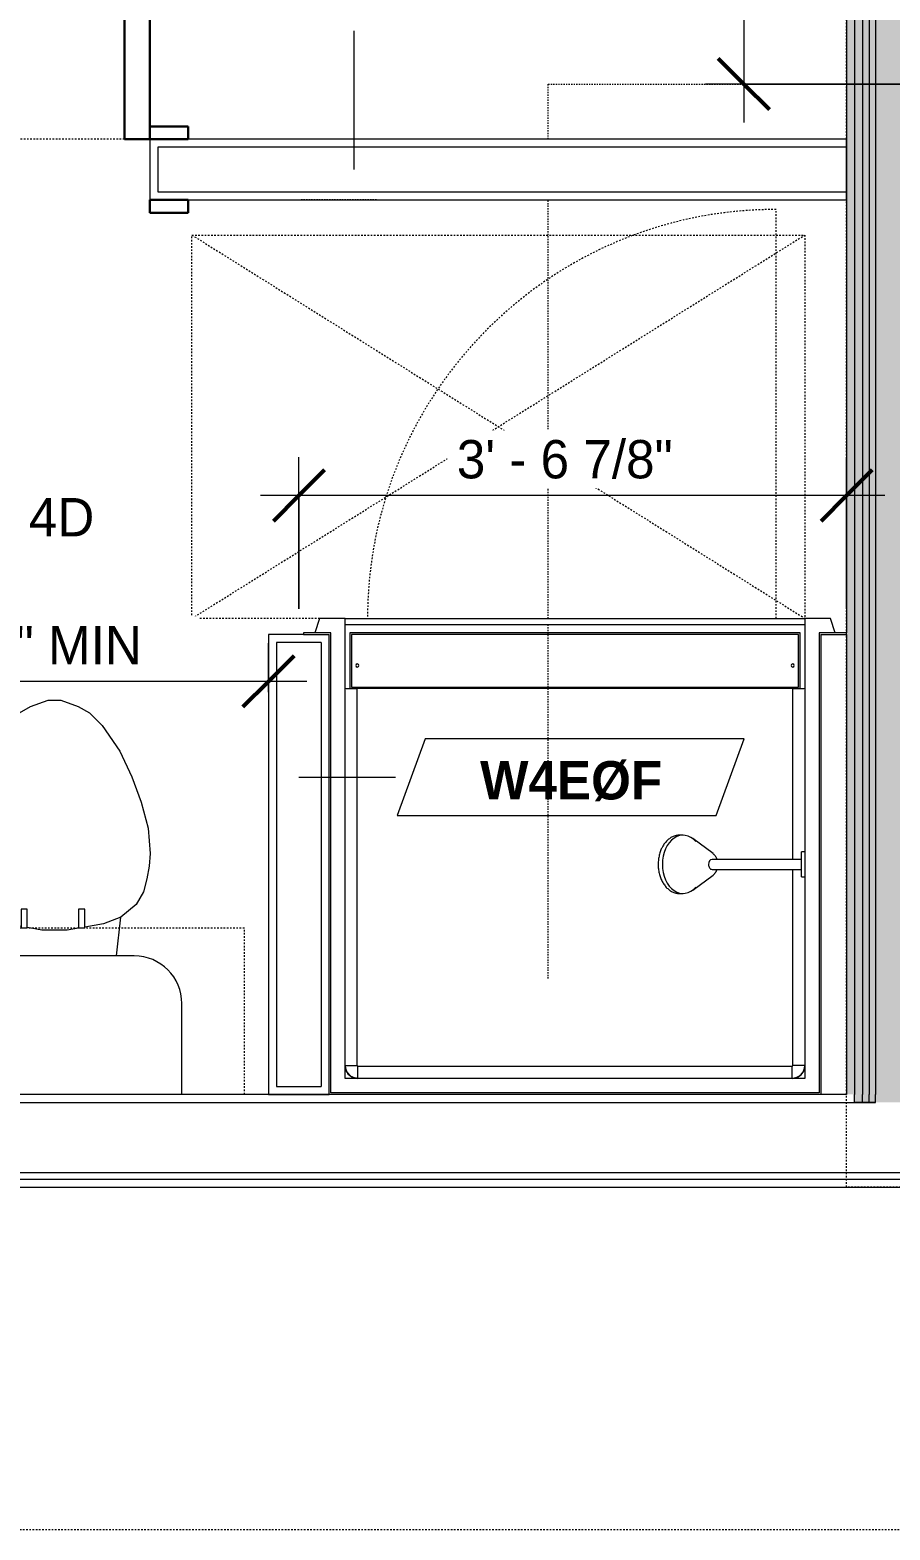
# Model space of a CAD drawing. Header units: inches. Extents: x -4010 to -1814, y 9846 to 12241.
# Drawn here: x -2581.5 to -2514.2, y 10424.1 to 10541.5 of the extents above; entities that cross this region are included whole.
import ezdxf

# ---------------------------------------------------------------- set-up
doc = ezdxf.new("R2010")
doc.units = ezdxf.units.IN
doc.header["$MEASUREMENT"] = 0
for name, pattern in [('Dash', [0.25, 0.125, -0.125]), ('Dash 3_32_', [0.1875, 0.09375, -0.09375]), ('Dash_2_', [0.25, 0.125, -0.125])]:
    doc.linetypes.add(name, pattern=pattern)
for name, color, linetype, lineweight in [('0-1', 7, 'Continuous', 5), ('A-ANNO-DIMS', 211, 'Continuous', 9), ('A-ANNO-DIMS-32', 211, 'Continuous', 9), ('A-DETL-1', 90, 'Dash 3_32_', 18), ('A-DOOR-3', 31, 'Continuous', 9), ('A-DOOR-4', 31, 'Continuous', 30), ('A-DOOR-FRAM-3', 31, 'Continuous', 30), ('A-GENM', 5, 'Continuous', 9), ('A-GENM-HDLN', 13, 'Dash', 9), ('A-WALL', 113, 'Continuous', 18), ('A-WALL-2', 250, 'Continuous', 18), ('A-WALL-3', 113, 'Continuous', 9), ('A-WALL-IDEN', 211, 'Continuous', 9), ('G-ANNO-SYMB-3', 111, 'Continuous', 9), ('G-ANNO-SYMB-4', 111, 'Dash_2_', 9), ('I-FURN', 30, 'Continuous', 9), ('I-FURN-HDLN', 30, 'Dash', 9), ('I-WALL-2', 241, 'Continuous', 5), ('I-WALL-3', 7, 'Continuous', 9), ('I-WALL-4', 2, 'Continuous', 9), ('P-SANR-FIXT', 6, 'Continuous', 9), ('P-SANR-FIXT-HDLN', 131, 'Dash', 9), ('Q-CASE', 31, 'Continuous', 9), ('Q-CASE-3', 31, 'Dash', 9)]:
    doc.layers.add(name, color=color, linetype=linetype, lineweight=lineweight)
doc.styles.add('Century Gothic', font='ufonts.com_century-gothic.ttf', dxfattribs={"height": 3})
doc.styles.add('Century Gothic_B_1', font='GOTHICB.TTF', dxfattribs={"height": 3})
doc.dimstyles.new('OD_1__HACK_2', dxfattribs={"dimscale": 12, "dimtxt": 3.132505, "dimasz": 0.333333, "dimexe": 0.25, "dimexo": 0.166667, "dimgap": 0.041667, "dimtad": 1, "dimdec": 4, "dimrnd": 0.0625, "dimzin": 3, "dimdsep": 46, "dimlunit": 4, "dimtxsty": 'Century Gothic', "dimblk1": 'OBLIQUE', "dimblk2": 'OBLIQUE', "dimsah": 1, "dimcen": 0.09, "dimdle": 0.25, "dimazin": 0, "dimtfac": 1, "dimtdec": 4, "dimtix": 1, "dimtmove": 0, "dimatfit": 3, "dimfxl": 1, "dimtvp": 1, "dimtfill": 1, "dimfrac": 2, "dimtolj": 1, "dimtzin": 0, "dimarcsym": 2})
doc.dimstyles.new('OD_1__HACK_2_1', dxfattribs={"dimscale": 12, "dimtxt": 3.132505, "dimasz": 0.333333, "dimexe": 0.25, "dimexo": 0.166667, "dimgap": 0.041667, "dimtad": 1, "dimdec": 4, "dimrnd": 0.0625, "dimzin": 3, "dimdsep": 46, "dimlunit": 4, "dimtxsty": 'Century Gothic', "dimblk1": 'OBLIQUE', "dimblk2": 'OBLIQUE', "dimsah": 1, "dimcen": 0.09, "dimdle": 0.25, "dimazin": 0, "dimtfac": 1, "dimtdec": 4, "dimtix": 1, "dimtmove": 0, "dimatfit": 3, "dimfxl": 1, "dimtvp": 1, "dimtfill": 1, "dimfrac": 2, "dimtolj": 1, "dimtzin": 0, "dimarcsym": 2})

# ---------------------------------------------------------------- blocks, each defined once
blk = doc.blocks.new('CTR - 1st Phase - Common Walls_rvt-1-UNIT PLANS - 1ST FLOOR')
at = {"layer": 'I-WALL-2'}
for points in [[(-2517.56, 10458.16), (-2516.94, 10458.16), (-2516.94, 10814.49), (-2517.56, 10814.49), (-2517.56, 10463.59)], [(-2516.94, 10457.54), (-2516.31, 10457.54), (-2516.31, 10814.49), (-2516.94, 10814.49), (-2516.94, 10458.16)], [(-2516.31, 10457.54), (-2515.81, 10457.54), (-2515.81, 10814.49), (-2516.31, 10814.49), (-2516.31, 10458.16)], [(-2515.81, 10457.54), (-2515.31, 10457.54), (-2515.31, 10814.49), (-2515.81, 10814.49), (-2515.81, 10458.16)], [(-2509.81, 10457.54), (-2509.81, 10814.49), (-2515.31, 10814.49), (-2515.31, 10457.54)]]:
    blk.add_hatch(color=256, dxfattribs=at).paths.add_polyline_path(points, flags=0)
at = {"layer": 'A-WALL-2'}
for p, q in [((-2516.94, 10814.49), (-2516.94, 10458.16)), ((-2516.31, 10814.49), (-2516.31, 10458.16)), ((-2515.81, 10814.49), (-2515.81, 10458.16)), ((-2515.31, 10814.49), (-2515.31, 10458.16)), ((-2516.94, 10457.54), (-2516.94, 10458.16)), ((-2516.31, 10457.54), (-2516.31, 10458.16)), ((-2515.81, 10457.54), (-2515.81, 10458.16)), ((-2515.31, 10457.54), (-2515.31, 10458.16)), ((-2644.75, 10457.54), (-2516.94, 10457.54)), ((-2516.31, 10457.54), (-2516.94, 10457.54)), ((-2516.94, 10457.54), (-2516.31, 10457.54)), ((-2515.81, 10457.54), (-2516.31, 10457.54)), ((-2516.31, 10457.54), (-2515.81, 10457.54)), ((-2515.31, 10457.54), (-2515.81, 10457.54)), ((-2515.81, 10457.54), (-2515.31, 10457.54)), ((-2644.75, 10452.04), (-2509.93, 10452.04)), ((-2644.75, 10451.54), (-2510.43, 10451.54))]:
    blk.add_line(p, q, dxfattribs=at)
at = {"layer": 'I-WALL-3'}
for p, q in [((-2517.56, 10814.49), (-2517.56, 10494.29)), ((-2517.56, 10494.16), (-2517.56, 10458.16)), ((-2558.09, 10458.16), (-2644.75, 10458.16)), ((-2517.56, 10458.16), (-2519.59, 10458.16)), ((-2644.75, 10450.91), (-2511.06, 10450.91))]:
    blk.add_line(p, q, dxfattribs=at)
blk = doc.blocks.new('SWING - SINGLE - FLUSH - 2-10 x 6-8 - PRIVACY-3199407-UNIT PLANS - 1ST FLOOR')
at = {"layer": 'A-DOOR-3'}
blk.add_arc((17, 2.37), 34.07, 93.3657, 180, dxfattribs=at)
at = {"layer": 'A-DOOR-4'}
for p, q in [((15, 2.37), (15, 36.38)), ((17, 36.38), (15, 36.38)), ((17, 2.37), (17, 36.38)), ((17, 2.37), (15, 2.37))]:
    blk.add_line(p, q, dxfattribs=at)
at = {"layer": 'A-DOOR-FRAM-3'}
for p, q in [((-17, 3.37), (-20, 3.37)), ((-20, 3.37), (-20, 2.37)), ((-20, 2.37), (-17, 2.37)), ((-17, 2.37), (-17, 3.37)), ((20, 3.37), (17, 3.37)), ((17, 3.37), (17, 2.37)), ((17, 2.37), (20, 2.37)), ((20, 2.37), (20, 3.37)), ((-17, -2.38), (-20, -2.38)), ((-20, -2.38), (-20, -3.38)), ((-20, -3.38), (-17, -3.38)), ((-17, -3.38), (-17, -2.38)), ((20, -2.38), (17, -2.38)), ((17, -2.38), (17, -3.38)), ((17, -3.38), (20, -3.38)), ((20, -3.38), (20, -2.38))]:
    blk.add_line(p, q, dxfattribs=at)
blk = doc.blocks.new('Bed-Standard - Queen 60_ x 79_-V75-UNIT PLANS - 1ST FLOOR')
at = {"layer": 'I-FURN'}
for p, q in [((-19.31, 41.3), (40.69, 41.3)), ((-19.31, -37.2), (-19.31, 41.3)), ((40.69, 41.3), (40.69, -37.2)), ((40.69, -23.7), (-19.31, -17.13)), ((-16.31, -23.7), (37.69, -23.7)), ((-16.31, -35.7), (-16.31, -23.7)), ((37.69, -35.7), (37.69, -23.7)), ((-16.31, -35.7), (37.69, -35.7))]:
    blk.add_line(p, q, dxfattribs=at)
at = {"layer": 'I-FURN-HDLN'}
for p, q in [((-55.31, 77.3), (-7.94, 77.3)), ((-5.44, 77.3), (55.06, 77.3)), ((57.56, 77.3), (58.94, 77.3)), ((58.69, 77.3), (58.69, -37.2)), ((63.69, 77.3), (64.69, 77.3)), ((64.69, 77.3), (64.69, 75.61)), ((64.69, 68.86), (64.69, -13.39)), ((-55.31, 17.36), (-55.31, 51.36))]:
    blk.add_line(p, q, dxfattribs=at)
blk = doc.blocks.new('Toilet-Domestic-3D - Toilet-Domestic-3D-3234795-UNIT PLANS - 1ST FLOOR')
at = {"layer": 'P-SANR-FIXT'}
for p, q in [((-1.87, 11.5), (-0.5, 12)), ((-0.5, 12), (0.5, 12)), ((0.5, 12), (1.87, 11.5)), ((-3.74, 10), (-2.74, 11)), ((-2.74, 11), (-1.87, 11.5)), ((1.87, 11.5), (2.74, 11)), ((2.74, 11), (3.74, 10)), ((-5.13, 8), (-3.74, 10)), ((3.74, 10), (5.13, 8)), ((-6.06, 6), (-5.13, 8)), ((5.13, 8), (6.06, 6)), ((-6.79, 4), (-6.06, 6)), ((6.06, 6), (6.79, 4)), ((-7.33, 1.99), (-6.79, 4)), ((6.79, 4), (7.33, 1.99)), ((-7.5, 0), (-7.33, 1.99)), ((7.33, 1.99), (7.5, 0)), ((-7.41, -1), (-7.5, 0)), ((-7.24, -2), (-7.41, -1)), ((7.41, -1), (7.24, -2)), ((7.5, 0), (7.41, -1)), ((-6.97, -3), (-7.24, -2)), ((7.24, -2), (6.97, -3)), ((-6.4, -4), (-6.97, -3)), ((6.97, -3), (6.4, -4)), ((-5.21, -5), (-6.4, -4)), ((6.4, -4), (5.21, -5)), ((-3.84, -5.5), (-5.21, -5)), ((-4.86, -8.02), (-5.21, -5)), ((-2.61, -5.72), (-3.84, -5.5)), ((-1, -6), (-2.12, -5.8)), ((1.89, -5.84), (1, -6)), ((3.84, -5.5), (2.38, -5.76)), ((5.21, -5), (3.84, -5.5)), ((4.86, -8.02), (5.21, -5)), ((1, -6), (-1, -6)), ((6.25, -8.02), (-6.25, -8.02)), ((-9.98, -11.75), (-9.98, -18.86)), ((9.98, -18.86), (9.98, -11.75))]:
    blk.add_line(p, q, dxfattribs=at)
for centre, start, end in [((-6.25, -11.75), 90, 180), ((6.25, -11.75), 0, 90)]:
    blk.add_arc(centre, 3.73, start, end, dxfattribs=at)
blk = doc.blocks.new('ADA Clearances - 30_x48_-1721104-UNIT PLANS - 1ST FLOOR')
at = {"layer": 'A-GENM-HDLN'}
for p, q in [((15, 24), (-15, -24)), ((-15, 24), (15, -24)), ((-15, 14), (-15, 24)), ((-15, 24), (15, 24)), ((15, 24), (15, -24)), ((15, -24), (-15, -24))]:
    blk.add_line(p, q, dxfattribs=at)
blk = doc.blocks.new('300 Series Wall Hung Cabinet_326 - 30_-2909952-UNIT PLANS - 1ST FLOOR')
at = {"layer": 'Q-CASE'}
for p, q in [((-2.5, -13.19), (-2.01, -13.19)), ((-2.5, -13.19), (-2.5, -14.69)), ((-2.01, -14.69), (-2.01, -13.19)), ((2, -13.19), (2.49, -13.19)), ((2, -13.19), (2, -14.69)), ((2.49, -14.69), (2.49, -13.19)), ((-2.5, -14.69), (-2.01, -14.69)), ((2, -14.69), (2.49, -14.69))]:
    blk.add_line(p, q, dxfattribs=at)
at = {"layer": 'Q-CASE-3'}
for p, q in [((15, -0.19), (-15, -0.19)), ((-15, -0.19), (-15, -13.19)), ((15, -13.19), (15, -0.19)), ((-15, -13.19), (15, -13.19))]:
    blk.add_line(p, q, dxfattribs=at)
blk = doc.blocks.new('4LBS24238A75FTB_V2 - 4LBS24238A75FTB_V2-V85-UNIT PLANS - 1ST FLOOR')
at = {"layer": 'P-SANR-FIXT'}
for p, q in [((-0.75, 37.75), (-1.13, 36.62)), ((1.25, 37.75), (-0.75, 37.75)), ((1.25, 37.75), (37.25, 37.75)), ((1.25, 37.25), (1.25, 37.75)), ((1.25, 1.75), (1.25, 37.75)), ((37.25, 37.75), (37.25, 37.25)), ((39.25, 37.75), (37.25, 37.75)), ((37.25, 37.75), (37.25, 19.48)), ((39.63, 36.62), (39.25, 37.75)), ((0.12, 36.62), (-2.02, 36.62)), ((-2.02, 36.62), (-2.02, 36.5)), ((-2.02, 36.5), (0, 36.5)), ((0, 0.5), (0, 36.5)), ((0.12, 0.63), (0.12, 36.62)), ((37.25, 37.25), (1.25, 37.25)), ((1.62, 36.62), (1.62, 32.27)), ((36.88, 36.62), (1.62, 36.62)), ((36.75, 36.5), (1.75, 36.5)), ((1.75, 36.5), (1.75, 32.38)), ((36.75, 32.38), (36.75, 36.5)), ((36.88, 32.27), (36.88, 36.62)), ((40.52, 36.62), (38.38, 36.62)), ((38.38, 36.62), (38.38, 0.63)), ((38.5, 36.5), (38.5, 0.5)), ((38.5, 36.5), (40.52, 36.5)), ((40.52, 36.5), (40.52, 36.62)), ((1.75, 32.38), (36.75, 32.38)), ((2.2, 2.75), (2.2, 32.27)), ((36.3, 32.27), (2.2, 32.27)), ((36.3, 18.89), (36.3, 32.27)), ((36.3, 2.75), (36.3, 18.11)), ((37.25, 17.52), (37.25, 1.75)), ((1.28, 2.51), (1.3, 2.43)), ((2.25, 2.7), (36.25, 2.7)), ((37.2, 2.43), (37.22, 2.51)), ((37.25, 1.75), (1.25, 1.75)), ((1.37, 2.28), (1.38, 2.26)), ((1.4, 2.23), (1.42, 2.2)), ((1.51, 2.08), (1.58, 2.01)), ((1.7, 1.92), (1.73, 1.9)), ((1.93, 1.8), (2.01, 1.78)), ((2.25, 1.75), (2.25, 1.77)), ((2.25, 1.77), (36.25, 1.77)), ((36.25, 1.75), (36.25, 1.77)), ((36.49, 1.78), (36.57, 1.8)), ((36.77, 1.9), (36.8, 1.92)), ((36.92, 2.01), (36.99, 2.08)), ((37.08, 2.2), (37.1, 2.23)), ((37.12, 2.26), (37.13, 2.28)), ((38.5, 0.5), (0, 0.5)), ((38.38, 0.63), (0.12, 0.63))]:
    blk.add_line(p, q, dxfattribs=at)
for centre, radius, start, end in [((2.2, 34.06), 0.125, 0, 180), ((2.2, 34.06), 0.125, 180, 0), ((36.3, 34.06), 0.125, 0, 180), ((36.3, 34.06), 0.125, 180, 0), ((2.25, 2.75), 1, 180, 270), ((36.25, 2.75), 1, 270, 0)]:
    blk.add_arc(centre, radius, start, end, dxfattribs=at)
for centre, major_axis, start_param, end_param in [((2.2, 32.28), (-0.95, 0), 0, 1.570796), ((36.3, 32.28), (0.95, 0), 4.712389, 6.283185)]:
    blk.add_ellipse(centre, major_axis=major_axis, ratio=0.019505, start_param=start_param, end_param=end_param, dxfattribs=at)
for points, knots in [([(1.25, 2.77), (1.25, 2.77), (1.27, 2.76), (1.4, 2.76), (1.64, 2.75), (1.95, 2.75), (2.12, 2.75), (2.2, 2.75)], [-1, -1, -1, -1, -0.833333, -0.666667, -0.333333, -0.166667, 0, 0, 0, 0]), ([(1.25, 2.77), (1.25, 2.7), (1.26, 2.57), (1.34, 2.32), (1.52, 2.04), (1.8, 1.86), (2.05, 1.78), (2.18, 1.77), (2.25, 1.77)], [-1, -1, -1, -1, -0.875, -0.75, -0.5, -0.25, -0.125, 0, 0, 0, 0]), ([(2.2, 2.75), (2.2, 2.74), (2.2, 2.74), (2.2, 2.73), (2.21, 2.72), (2.21, 2.72), (2.22, 2.71), (2.23, 2.71), (2.24, 2.7), (2.24, 2.7), (2.25, 2.7), (2.25, 2.7)], [-1, -1, -1, -1, -0.833333, -0.75, -0.666667, -0.583333, -0.416667, -0.291667, -0.208333, -0.083333, 0, 0, 0, 0]), ([(36.25, 1.77), (36.32, 1.77), (36.45, 1.78), (36.7, 1.86), (36.98, 2.04), (37.16, 2.32), (37.24, 2.57), (37.25, 2.7), (37.25, 2.77)], [-1, -1, -1, -1, -0.875, -0.75, -0.5, -0.25, -0.125, 0, 0, 0, 0]), ([(36.25, 2.7), (36.26, 2.7), (36.26, 2.7), (36.27, 2.7), (36.28, 2.71), (36.28, 2.71), (36.29, 2.72), (36.29, 2.73), (36.3, 2.74), (36.3, 2.74), (36.3, 2.75), (36.3, 2.75)], [-1, -1, -1, -1, -0.833333, -0.75, -0.666667, -0.583333, -0.416667, -0.291667, -0.208333, -0.083333, 0, 0, 0, 0]), ([(36.25, 1.8), (36.25, 1.82), (36.25, 1.91), (36.25, 2.14), (36.25, 2.45), (36.25, 2.62), (36.25, 2.7)], [-0.8333333, -0.8333333, -0.8333333, -0.8333333, -0.6666667, -0.3333333, -0.1666667, 0, 0, 0, 0]), ([(37.19, 2.42), (37.18, 2.38), (37.16, 2.33), (37.13, 2.27), (37.12, 2.25)], [0.2174647, 0.2174647, 0.2174647, 0.2174647, 0.2857143, 0.3333068, 0.3333068, 0.3333068, 0.3333068]), ([(1.59, 2), (1.54, 2.04), (1.47, 2.12), (1.41, 2.21), (1.38, 2.25)], [0.4611793, 0.4611793, 0.4611793, 0.4611793, 0.5714286, 0.6665731, 0.6665731, 0.6665731, 0.6665731]), ([(2.25, 1.75), (2.17, 1.75), (2.03, 1.77), (1.86, 1.82), (1.77, 1.87), (1.75, 1.88)], [0, 0, 0, 0, 0.1428571, 0.2857143, 0.3333068, 0.3333068, 0.3333068, 0.3333068]), ([(36.75, 1.88), (36.7, 1.85), (36.59, 1.8), (36.42, 1.76), (36.31, 1.75), (36.25, 1.75)], [0.6666667, 0.6666667, 0.6666667, 0.6666667, 0.7857143, 0.8928571, 1, 1, 1, 1]), ([(37.01, 2.1), (36.97, 2.05), (36.89, 1.97), (36.79, 1.91), (36.75, 1.88)], [0.4475924, 0.4475924, 0.4475924, 0.4475924, 0.5714286, 0.6665731, 0.6665731, 0.6665731, 0.6665731])]:
    blk.add_open_spline(points, degree=3, knots=knots, dxfattribs=at)
for points in [[(1.25, 2.71), (1.25, 2.72), (1.25, 2.74), (1.25, 2.75)], [(2.25, 1.8), (2.25, 1.82), (2.25, 1.88), (2.25, 2.03), (2.25, 2.22), (2.25, 2.45), (2.25, 2.62), (2.25, 2.7)], [(37.25, 2.77), (37.25, 2.77), (37.23, 2.76), (37.13, 2.76), (36.98, 2.76), (36.78, 2.75), (36.55, 2.75), (36.38, 2.75), (36.3, 2.75)], [(37.25, 2.75), (37.25, 2.72), (37.25, 2.7), (37.25, 2.67)], [(1.38, 2.25), (1.37, 2.27), (1.36, 2.3), (1.35, 2.32)], [(1.75, 1.88), (1.71, 1.91), (1.67, 1.94), (1.63, 1.97)], [(37.12, 2.25), (37.09, 2.21), (37.07, 2.18), (37.04, 2.14)]]:
    blk.add_open_spline(points, degree=3, dxfattribs=at)
at = {"layer": 'P-SANR-FIXT-HDLN'}
blk.add_line((35, 37.75), (35, 69.75), dxfattribs=at)
blk.add_arc((35, 37.75), 32, 90, 180, dxfattribs=at)
blk = doc.blocks.new('Shower Head - Shower Head-3265626-UNIT PLANS - 1ST FLOOR')
at = {"layer": 'P-SANR-FIXT'}
for p, q in [((-0.98, 0), (-0.98, -0.26)), ((-0.98, 0), (0.98, 0)), ((0.98, -0.26), (0.98, 0)), ((0.98, -0.26), (-0.98, -0.26)), ((-0.39, -0.26), (-0.39, -1)), ((0.39, -1), (0.39, -0.26)), ((-0.39, -6.01), (-0.39, -7.27)), ((0.39, -7.27), (0.39, -6.01)), ((-0.84, -7.19), (-2.02, -8.78)), ((2.02, -8.78), (0.84, -7.19)), ((-2.28, -9.54), (-2.28, -9.81)), ((2.28, -9.81), (2.28, -9.54))]:
    blk.add_line(p, q, dxfattribs=at)
at = {"layer": 'P-SANR-FIXT', "flags": 128}
for points in [[(-0.39, -1), (-0.39, -1.29), (-0.39, -1.57), (-0.39, -1.85), (-0.39, -2.13), (-0.39, -2.41), (-0.39, -2.69), (-0.39, -2.96), (-0.39, -3.23), (-0.39, -3.5), (-0.39, -3.76), (-0.39, -4.02), (-0.39, -4.27), (-0.39, -4.52), (-0.39, -4.77), (-0.39, -5), (-0.39, -5.23), (-0.39, -5.46), (-0.39, -5.67), (-0.39, -5.88), (-0.39, -6.01)], [(0.39, -6.01), (0.39, -5.81), (0.39, -5.6), (0.39, -5.38), (0.39, -5.15), (0.39, -4.92), (0.39, -4.68), (0.39, -4.43), (0.39, -4.18), (0.39, -3.93), (0.39, -3.67), (0.39, -3.4), (0.39, -3.13), (0.39, -2.86), (0.39, -2.59), (0.39, -2.31), (0.39, -2.03), (0.39, -1.75), (0.39, -1.46), (0.39, -1.18), (0.39, -1)], [(-0.39, -6.87), (-0.43, -6.88), (-0.46, -6.9), (-0.49, -6.91), (-0.52, -6.93), (-0.55, -6.94), (-0.58, -6.96), (-0.61, -6.98), (-0.64, -7), (-0.67, -7.03), (-0.7, -7.05), (-0.73, -7.07), (-0.76, -7.1), (-0.78, -7.13), (-0.81, -7.16), (-0.83, -7.19), (-0.84, -7.19)], [(0.84, -7.19), (0.81, -7.16), (0.79, -7.13), (0.76, -7.1), (0.73, -7.08), (0.7, -7.05), (0.68, -7.03), (0.65, -7.01), (0.62, -6.98), (0.59, -6.97), (0.56, -6.95), (0.53, -6.93), (0.49, -6.91), (0.46, -6.9), (0.43, -6.89), (0.4, -6.87)], [(-2.28, -9.81), (-2.28, -9.88), (-2.28, -9.95), (-2.27, -10.02), (-2.25, -10.09), (-2.24, -10.16), (-2.21, -10.23), (-2.19, -10.3), (-2.16, -10.36), (-2.13, -10.43), (-2.09, -10.49), (-2.05, -10.55), (-2.01, -10.61), (-1.97, -10.67), (-1.92, -10.73), (-1.86, -10.79), (-1.81, -10.84), (-1.75, -10.89), (-1.69, -10.94), (-1.63, -10.99), (-1.57, -11.04), (-1.5, -11.08), (-1.43, -11.12), (-1.36, -11.16), (-1.28, -11.2), (-1.21, -11.24), (-1.13, -11.27), (-1.05, -11.3), (-0.97, -11.33), (-0.89, -11.36), (-0.81, -11.38), (-0.72, -11.4), (-0.64, -11.42), (-0.55, -11.44), (-0.47, -11.45), (-0.38, -11.46), (-0.29, -11.47), (-0.2, -11.48), (-0.11, -11.49), (-0.02, -11.49), (0, -11.49)], [(0, -11.49), (0.09, -11.49), (0.18, -11.48), (0.27, -11.48), (0.35, -11.47), (0.44, -11.46), (0.53, -11.44), (0.62, -11.43), (0.7, -11.41), (0.79, -11.39), (0.87, -11.36), (0.95, -11.34), (1.03, -11.31), (1.11, -11.28), (1.19, -11.25), (1.26, -11.21), (1.34, -11.17), (1.41, -11.13), (1.48, -11.09), (1.55, -11.05), (1.61, -11), (1.68, -10.95), (1.74, -10.9), (1.8, -10.85), (1.85, -10.8), (1.9, -10.74), (1.95, -10.69), (2, -10.63), (2.04, -10.57), (2.08, -10.51), (2.12, -10.44), (2.15, -10.38), (2.18, -10.31), (2.21, -10.25), (2.23, -10.18), (2.25, -10.11), (2.26, -10.04), (2.27, -9.97), (2.28, -9.9), (2.28, -9.83), (2.28, -9.81)]]:
    blk.add_lwpolyline(points, dxfattribs=at)
at = {"layer": 'P-SANR-FIXT'}
for centre, major_axis, start_param, end_param in [((0, -7.27), (0.394, 0), 3.141593, 4.712389), ((0, -7.27), (-0.394, 0), 1.570796, 3.141593), ((0, -9.54), (2.28, 0), 2.468394, 4.712389), ((0, -9.54), (-2.28, 0), 1.570796, 3.814791)]:
    blk.add_ellipse(centre, major_axis=major_axis, ratio=0.707107, start_param=start_param, end_param=end_param, dxfattribs=at)
blk = doc.blocks.new('DIMBLOCK152-UNIT PLANS - 1ST FLOOR')
at = {"layer": 'A-ANNO-DIMS-32', "lineweight": 50}
for p, q in [((-2525.61, 10681.23), (-2527.61, 10683.23)), ((-2525.61, 10681.23), (-2523.61, 10679.23)), ((-2525.61, 10537.23), (-2527.61, 10539.23)), ((-2525.61, 10537.23), (-2523.61, 10535.23))]:
    blk.add_line(p, q, dxfattribs=at)
at = {"layer": 'A-ANNO-DIMS-32'}
for p, q in [((-2525.61, 10684.23), (-2525.61, 10534.23)), ((-2510.69, 10681.23), (-2528.61, 10681.23)), ((-2525.61, 10681.23), (-2510.69, 10681.23)), ((-2510.69, 10537.23), (-2528.61, 10537.23)), ((-2525.61, 10537.23), (-2510.69, 10537.23))]:
    blk.add_line(p, q, dxfattribs=at)
at = {"layer": 'A-ANNO-DIMS-32', "color": 0, "insert": (-2529.95, 10602.81), "char_height": 3, "width": 15.394, "attachment_point": 1, "rotation": 90, "line_spacing_factor": 0.984502, "style": 'Century Gothic', "bg_fill": 3, "box_fill_scale": 1.25, "bg_fill_color": 256, "bg_fill_true_color": 13158600, "bg_fill_transparency": 0}
blk.add_mtext('12\' - 0"', dxfattribs=at)
blk = doc.blocks.new('_Oblique')
at = {"color": 0, "linetype": 'ByBlock', "lineweight": -2}
blk.add_line((-0.5, -0.5), (0.5, 0.5), dxfattribs=at)
blk = doc.blocks.new('DIMBLOCK345-UNIT PLANS - 1ST FLOOR')
at = {"layer": 'A-ANNO-DIMS-32'}
for p, q in [((-2596.37, 10484.17), (-2596.37, 10493.48)), ((-2562.84, 10489.65), (-2562.84, 10493.48)), ((-2559.84, 10490.48), (-2599.37, 10490.48)), ((-2596.37, 10490.48), (-2596.37, 10484.17)), ((-2562.84, 10490.48), (-2562.84, 10489.65))]:
    blk.add_line(p, q, dxfattribs=at)
at = {"layer": 'A-ANNO-DIMS-32', "lineweight": 50}
for p, q in [((-2596.37, 10490.48), (-2594.37, 10492.48)), ((-2562.84, 10490.48), (-2560.84, 10492.48)), ((-2596.37, 10490.48), (-2598.37, 10488.48)), ((-2562.84, 10490.48), (-2564.84, 10488.48))]:
    blk.add_line(p, q, dxfattribs=at)
at = {"layer": 'A-ANNO-DIMS-32', "color": 0, "insert": (-2587.11, 10494.82), "char_height": 3, "width": 18.0194, "attachment_point": 1, "line_spacing_factor": 0.984502, "style": 'Century Gothic', "bg_fill": 3, "box_fill_scale": 1.25, "bg_fill_color": 256, "bg_fill_true_color": 13158600, "bg_fill_transparency": 0}
blk.add_mtext('33" MIN', dxfattribs=at)
blk = doc.blocks.new('DIMBLOCK364-UNIT PLANS - 1ST FLOOR')
at = {"layer": 'A-ANNO-DIMS-32'}
for p, q in [((-2560.46, 10496.16), (-2560.46, 10508.03)), ((-2517.56, 10496.29), (-2517.56, 10508.03)), ((-2514.56, 10505.03), (-2563.46, 10505.03)), ((-2560.46, 10505.03), (-2560.46, 10496.16)), ((-2517.56, 10505.03), (-2517.56, 10496.29))]:
    blk.add_line(p, q, dxfattribs=at)
at = {"layer": 'A-ANNO-DIMS-32', "lineweight": 50}
for p, q in [((-2560.46, 10505.03), (-2558.46, 10507.03)), ((-2517.56, 10505.03), (-2515.56, 10507.03)), ((-2560.46, 10505.03), (-2562.46, 10503.03)), ((-2517.56, 10505.03), (-2519.56, 10503.03))]:
    blk.add_line(p, q, dxfattribs=at)
at = {"layer": 'A-ANNO-DIMS-32', "color": 0, "insert": (-2548.09, 10509.37), "char_height": 3, "width": 21.7784, "attachment_point": 1, "line_spacing_factor": 0.984502, "style": 'Century Gothic', "bg_fill": 3, "box_fill_scale": 1.25, "bg_fill_color": 256, "bg_fill_true_color": 13158600, "bg_fill_transparency": 0}
blk.add_mtext('3\' - 6 7/8"', dxfattribs=at)
blk = doc.blocks.new('Wall Tag - Arch Wall-3956453-UNIT PLANS - 1ST FLOOR')
at = {"layer": 'A-WALL-IDEN'}
for p, q in [((-0.3561, 0.0937), (-0.4244, -0.0937)), ((0.4244, 0.0937), (-0.3561, 0.0937)), ((0.3561, -0.0937), (0.4244, 0.0937)), ((-0.4244, -0.0937), (0.3561, -0.0937))]:
    blk.add_line(p, q, dxfattribs=at)

msp = doc.modelspace()

# ---------------------------------------------------------------- linework, layer by layer
at = {"layer": 'A-DETL-1'}
for p, q in [((-2540.93624, 10532.9144), (-2540.93624, 10537.2269)), ((-2540.93624, 10537.2269), (-2517.56124, 10537.2269)), ((-2554.38554, 10528.1644), (-2560.38554, 10528.1644)), ((-2540.93624, 10495.4144), (-2540.93624, 10528.1644)), ((-2540.93624, 10467.2269), (-2540.93624, 10494.9144)), ((-2646.76194, 10457.5394), (-2519.08929, 10457.5394))]:
    msp.add_line(p, q, dxfattribs=at)
at = {"layer": 'A-WALL'}
for p, q in [((-2517.56124, 10532.2894), (-2571.49874, 10532.2894)), ((-2571.49874, 10532.2894), (-2571.49874, 10528.7894)), ((-2571.49874, 10528.7894), (-2517.56124, 10528.7894)), ((-2558.71015, 10493.5394), (-2562.21015, 10493.5394)), ((-2562.21015, 10493.5394), (-2562.21015, 10458.7894)), ((-2558.71015, 10493.5394), (-2558.71015, 10458.7894)), ((-2562.21015, 10458.7894), (-2558.71015, 10458.7894))]:
    msp.add_line(p, q, dxfattribs=at)
at = {"layer": 'A-WALL-3'}
for p, q in [((-2517.56124, 10532.9144), (-2572.12374, 10532.9144)), ((-2572.12374, 10532.9144), (-2572.12374, 10528.1644)), ((-2517.56124, 10528.1644), (-2517.56124, 10532.9144)), ((-2572.12374, 10528.1644), (-2517.56124, 10528.1644))]:
    msp.add_line(p, q, dxfattribs=at)
at = {"layer": 'A-WALL-IDEN'}
msp.add_line((-2556.12936, 10530.5394), (-2556.12936, 10541.38255), dxfattribs=at)
at = {"layer": 'G-ANNO-SYMB-4'}
for p, q in [((-2517.56124, 10450.9144), (-2517.56124, 10851.74295)), ((-2505.8267, 10450.9144), (-2517.56124, 10450.9144)), ((-2508.44183, 10424.07518), (-2719.04054, 10424.07518))]:
    msp.add_line(p, q, dxfattribs=at)
at = {"layer": 'I-WALL-4'}
for p, q in [((-2560.10906, 10494.1644), (-2562.83515, 10494.1644)), ((-2562.83515, 10494.1644), (-2562.83515, 10458.1644)), ((-2562.83515, 10458.1644), (-2558.08515, 10458.1644))]:
    msp.add_line(p, q, dxfattribs=at)

# ---------------------------------------------------------------- block references
at = {"layer": '0-1'}
msp.add_blockref('CTR - 1st Phase - Common Walls_rvt-1-UNIT PLANS - 1ST FLOOR', (0, 0), dxfattribs=at)
at = {"layer": 'A-DOOR-3'}
msp.add_blockref('SWING - SINGLE - FLUSH - 2-10 x 6-8 - PRIVACY-3199407-UNIT PLANS - 1ST FLOOR', (-2589.12374, 10530.5394), dxfattribs=at)
at = {"layer": 'A-GENM', "rotation": 89.99999999988475}
msp.add_blockref('ADA Clearances - 30_x48_-1721104-UNIT PLANS - 1ST FLOOR', (-2544.83515, 10510.4144), dxfattribs=at)
at = {"layer": 'A-WALL-IDEN', "xscale": 31.99999999999999, "yscale": 31.99999999999999, "zscale": 31.99999999999999}
msp.add_blockref('Wall Tag - Arch Wall-3956453-UNIT PLANS - 1ST FLOOR', (-2539.17089, 10482.99814), dxfattribs=at)
at = {"layer": 'I-FURN', "rotation": 89.99999999997851}
msp.add_blockref('Bed-Standard - Queen 60_ x 79_-V75-UNIT PLANS - 1ST FLOOR', (-2554.76474, 10588.22587), dxfattribs=at)
at = {"layer": 'P-SANR-FIXT'}
for name, p in [('4LBS24238A75FTB_V2 - 4LBS24238A75FTB_V2-V85-UNIT PLANS - 1ST FLOOR', (-2558.08515, 10457.6644)), ('Toilet-Domestic-3D - Toilet-Domestic-3D-3234795-UNIT PLANS - 1ST FLOOR', (-2579.60444, 10477.02021))]:
    msp.add_blockref(name, p, dxfattribs=at)
at = {"layer": 'P-SANR-FIXT', "rotation": 270.0000000000865}
msp.add_blockref('Shower Head - Shower Head-3265626-UNIT PLANS - 1ST FLOOR', (-2520.83515, 10476.1644), dxfattribs=at)
at = {"layer": 'Q-CASE', "rotation": 180}
msp.add_blockref('300 Series Wall Hung Cabinet_326 - 30_-2909952-UNIT PLANS - 1ST FLOOR', (-2579.72944, 10457.98149), dxfattribs=at)

# ---------------------------------------------------------------- texts
at = {"layer": 'A-WALL-IDEN', "insert": (-2546.26712, 10484.24568), "char_height": 3, "width": 17.069, "attachment_point": 1, "style": 'Century Gothic_B_1'}
msp.add_mtext('W4EØF', dxfattribs=at)
at = {"layer": 'G-ANNO-SYMB-3', "insert": (-2581.61036, 10504.83282), "char_height": 3, "width": 6.666, "attachment_point": 1, "style": 'Century Gothic'}
msp.add_mtext('4D', dxfattribs=at)

# ---------------------------------------------------------------- next in the draw order: dimensions: what is measured, and where the dimension line sits
at = {"layer": 'A-ANNO-DIMS'}
dim = msp.add_linear_dim(base=(-2525.60865, 10537.2269), p1=(-2508.68624, 10681.2269), p2=(-2508.68624, 10537.2269), angle=90, dimstyle='OD_1__HACK_2', override={"dimpost": '<>', "dimfxl": 144}, dxfattribs=at)
dim.commit()
dim.dimension.update_dxf_attribs({"geometry": 'DIMBLOCK152-UNIT PLANS - 1ST FLOOR', "text_midpoint": (-2527.68411, 10609.2269)})
dim = msp.add_linear_dim(base=(-2596.37374, 10490.47795), p1=(-2562.83515, 10487.64952), p2=(-2596.37374, 10482.16899), angle=0, text='33" MIN', dimstyle='OD_1__HACK_2_1', override={"dimpost": '<>', "dimfxl": 33.983427}, dxfattribs=at)
dim.commit()
dim.dimension.update_dxf_attribs({"geometry": 'DIMBLOCK345-UNIT PLANS - 1ST FLOOR', "text_midpoint": (-2579.60444, 10492.55341)})

# ---------------------------------------------------------------- next in the draw order: linework, layer by layer
at = {"layer": 'A-WALL-IDEN'}
msp.add_line((-2560.46015, 10482.99814), (-2552.90259, 10482.99814), dxfattribs=at)

# ---------------------------------------------------------------- next in the draw order: dimensions: what is measured, and where the dimension line sits
at = {"layer": 'A-ANNO-DIMS'}
dim = msp.add_linear_dim(base=(-2560.46015, 10505.02598), p1=(-2517.56124, 10494.2894), p2=(-2560.46015, 10494.1644), angle=0, dimstyle='OD_1__HACK_2_1', override={"dimpost": '<>', "dimfxl": 42.899091}, dxfattribs=at)
dim.commit()
dim.dimension.update_dxf_attribs({"geometry": 'DIMBLOCK364-UNIT PLANS - 1ST FLOOR', "text_midpoint": (-2539.01069, 10507.26766)})

doc.saveas('drawing.dxf')
